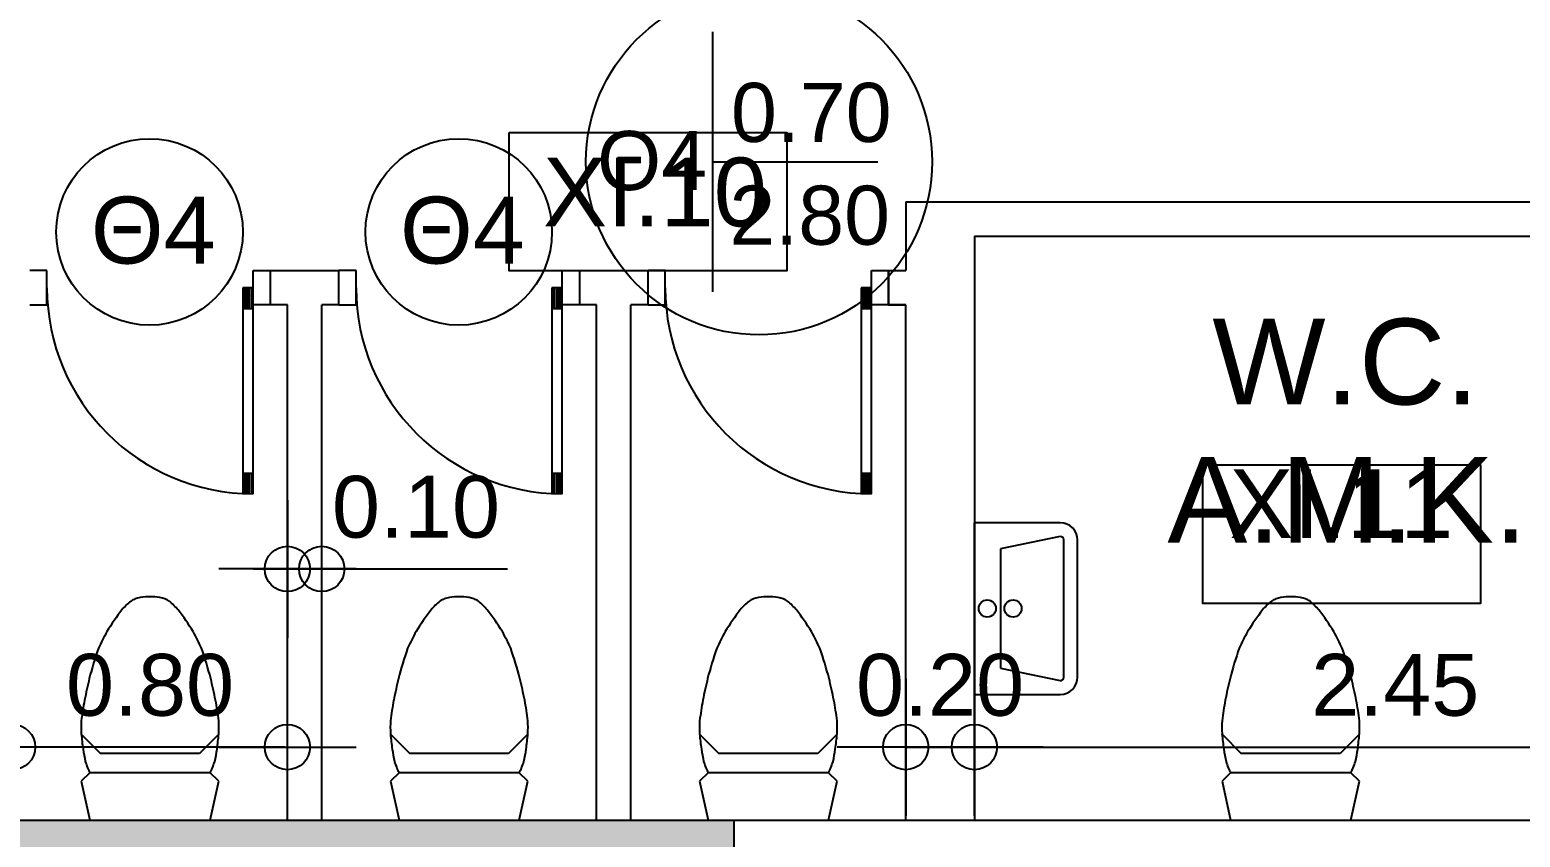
# Model space of a CAD drawing. Header units: metres. Extents: x -11 to 85, y -301 to 135.
# Drawn here: x 16.924 to 21.262, y -200.547 to -198.196 of the extents above; entities that cross this region are included whole.
import ezdxf

# ---------------------------------------------------------------- set-up
doc = ezdxf.new("R2010")
doc.units = ezdxf.units.M
doc.header["$LTSCALE"] = 0.036
doc.header["$PDMODE"] = 2
for name, color, linetype in [('arxitek isogeio', 252, 'Continuous'), ('DIMBLK', 252, 'Continuous'), ('electext', 20, 'Continuous'), ('Epipla', 252, 'Continuous'), ('Parathira', 252, 'Continuous')]:
    doc.layers.add(name, color=color, linetype=linetype)
doc.styles.add('COMU-N', font='arial.ttf')
doc.styles.get("Standard").update_dxf_attribs({"font": 'arial.ttf'})
doc.dimstyles.new('CADWDOT', dxfattribs={"dimscale": 0.1, "dimtxt": 1.8, "dimasz": 0.08, "dimexe": 2, "dimexo": 0, "dimgap": 0.09, "dimtad": 0, "dimrnd": 0.001, "dimzin": 0, "dimdsep": 46, "dimtxsty": 'Standard', "dimblk1": 'ARTDIM', "dimblk2": 'ARTDIM', "dimsah": 1, "dimcen": 0.09, "dimdle": 0.05, "dimse1": 1, "dimse2": 1, "dimadec": 0, "dimazin": 0, "dimtfac": 1, "dimtmove": 0, "dimatfit": 3, "dimldrblk": 'ARTDIM', "dimfxl": 2, "dimtvp": 0.9999, "dimtolj": 1, "dimtzin": 0, "dimarcsym": 0})

# ---------------------------------------------------------------- blocks, each defined once
blk = doc.blocks.new('ARTDIM')
at = {"layer": 'DIMBLK'}
for p, q in [((0, -24.9975), (0, 24.9975)), ((-24.9975, 0), (24.9975, 0))]:
    blk.add_line(p, q, dxfattribs=at)
blk.add_circle((0, 0), 8.25, dxfattribs=at)
blk = doc.blocks.new('*D1374')
at = {"layer": 'arxitek isogeio', "color": 0, "lineweight": -2}
blk.add_line((19.6657, -200.2844), (19.4817, -200.2844), dxfattribs=at)
at = {"layer": 'Defpoints', "color": 0, "transparency": 16777216}
for p in [(19.4737, -199.5335), (19.6737, -199.5335), (19.4737, -200.2844)]:
    blk.add_point(p, dxfattribs=at)
at = {"layer": 'arxitek isogeio', "color": 0, "lineweight": -2, "xscale": 0.008, "yscale": 0.008, "zscale": 0.008, "rotation": 180}
blk.add_blockref('ARTDIM', (19.4737, -200.2844), dxfattribs=at)
at = {"layer": 'arxitek isogeio', "color": 0, "lineweight": -2, "xscale": 0.008, "yscale": 0.008, "zscale": 0.008}
blk.add_blockref('ARTDIM', (19.6737, -200.2844), dxfattribs=at)
at = {"layer": 'arxitek isogeio', "color": 0, "insert": (19.5737, -200.1044), "char_height": 0.18, "attachment_point": 5}
blk.add_mtext('\\A1;0.20', dxfattribs=at)
blk = doc.blocks.new('*D1375')
at = {"layer": 'arxitek isogeio', "color": 0, "lineweight": -2}
blk.add_line((19.6817, -200.2844), (22.1157, -200.2844), dxfattribs=at)
at = {"layer": 'Defpoints', "color": 0, "transparency": 16777216}
for p in [(19.6737, -199.5335), (22.1237, -199.5335), (22.1237, -200.2844)]:
    blk.add_point(p, dxfattribs=at)
at = {"layer": 'arxitek isogeio', "color": 0, "lineweight": -2, "xscale": 0.008, "yscale": 0.008, "zscale": 0.008, "rotation": 180}
blk.add_blockref('ARTDIM', (19.6737, -200.2844), dxfattribs=at)
at = {"layer": 'arxitek isogeio', "color": 0, "lineweight": -2, "xscale": 0.008, "yscale": 0.008, "zscale": 0.008}
blk.add_blockref('ARTDIM', (22.1237, -200.2844), dxfattribs=at)
at = {"layer": 'arxitek isogeio', "color": 0, "insert": (20.8987, -200.1044), "char_height": 0.18, "attachment_point": 5}
blk.add_mtext('\\A1;2.45', dxfattribs=at)
blk = doc.blocks.new('A$C42762A58')
at = {"layer": 'Parathira'}
for p, q in [((-0.65, 0), (-0.7, 0)), ((-0.65, -0.1), (-0.65, 0)), ((-0.05, 0), (0, 0)), ((-0.05, -0.1), (-0.05, 0)), ((-0.08, -0.05), (-0.08, -0.6492)), ((-0.05, -0.05), (-0.08, -0.05)), ((-0.074, -0.05), (-0.074, -0.11)), ((-0.068, -0.05), (-0.068, -0.11)), ((-0.062, -0.05), (-0.062, -0.11)), ((-0.056, -0.05), (-0.056, -0.11)), ((-0.05, -0.65), (-0.05, -0.05)), ((-0.7, -0.1), (-0.65, -0.1)), ((-0.08, -0.11), (-0.05, -0.11)), ((0, -0.1), (-0.05, -0.1)), ((-0.08, -0.59), (-0.05, -0.59)), ((-0.074, -0.59), (-0.074, -0.6495)), ((-0.068, -0.59), (-0.068, -0.6497)), ((-0.062, -0.59), (-0.062, -0.6499)), ((-0.056, -0.59), (-0.056, -0.65))]:
    blk.add_line(p, q, dxfattribs=at)
blk.add_arc((-0.05, -0.05), 0.6, 180, 270, dxfattribs=at)
blk = doc.blocks.new('A$C01D1717B')
at = {"layer": 'Epipla'}
for p, q in [((0, 0.65), (-0.0135, 0.65)), ((0.0135, 0.65), (0, 0.65)), ((-0.2, 0.2499), (-0.144, 0.1936)), ((0.2, 0.2499), (0.144, 0.1936)), ((0.144, 0.1936), (-0.144, 0.1936)), ((-0.1749, 0.1375), (-0.2001, 0.1135)), ((0.1749, 0.1375), (-0.1749, 0.1375)), ((0.2001, 0.1135), (0.1749, 0.1375)), ((-0.2001, 0.1135), (-0.175, 0)), ((0.175, 0), (0.2001, 0.1135)), ((-0.175, 0), (0.175, 0))]:
    blk.add_line(p, q, dxfattribs=at)
for centre, radius, start, end in [((0.5838, 0.1051), 0.8367, 142.7081, 147.9774), ((0.0553, 0.4986), 0.178, 128.7755, 140.4002), ((0.0095, 0.5223), 0.1325, 113.5158, 119.7223), ((0.0017, 0.5015), 0.1493, 95.8581, 107.5743), ((-0.0122, 0.4507), 0.201, 73.9357, 82.632), ((-0.0082, 0.5249), 0.1296, 60.2089, 66.553), ((-0.1951, 0.3568), 0.3767, 42.6693, 48.155), ((-0.6395, 0.0666), 0.9044, 32.2198, 37.0946), ((0.7563, 0.0754), 1.001, 151.7723, 154.8817), ((-0.4244, 0.2421), 0.6297, 24.2013, 29.1447), ((0.8911, 0.1347), 1.1034, 160.6547, 165.4233), ((-1.2303, 0.0313), 1.4578, 15.1565, 18.7655), ((3.6947, -0.473), 3.9714, 167.1169, 168.0548), ((-2.6921, -0.2523), 2.9449, 11.7817, 13.0466), ((1.3013, 0.0857), 1.5151, 169.9942, 172.2813), ((-0.6437, 0.1882), 0.8498, 6.8232, 10.9013), ((0.2581, 0.2701), 0.4586, 177.608, 182.392), ((-0.2946, 0.2701), 0.495, 357.784, 2.216), ((0.9792, 0.3647), 1.1848, 185.5115, 187.6706), ((-1.2553, 0.3966), 1.4627, 352.5346, 354.2834), ((0.8678, 0.3808), 1.0769, 189.3117, 191.2555), ((-0.2569, 0.27), 0.4563, 347.4222, 352.0106), ((0.059, 0.2466), 0.2588, 197.0622, 201.4426), ((-0.027, 0.2178), 0.1683, 203.0373, 208.51), ((-0.1052, 0.2817), 0.315, 332.7649, 335.6878), ((-0.8352, 0.5177), 1.0808, 340.2234, 341.2719)]:
    blk.add_arc(centre, radius, start, end, dxfattribs=at)
blk = doc.blocks.new('A$C739E6CC3')
at = {"layer": 'Epipla'}
for p, q in [((-0.25, 0), (-0.25, -0.25)), ((-0.25, 0), (0.25, 0)), ((0.25, -0.25), (0.25, 0)), ((-0.1738, -0.0755), (-0.21, -0.25)), ((0.1738, -0.0755), (-0.1738, -0.0755)), ((0.21, -0.25), (0.1738, -0.0755)), ((-0.2, -0.26), (0.2, -0.26)), ((-0.2, -0.3), (0.2, -0.3))]:
    blk.add_line(p, q, dxfattribs=at)
for centre in [(0, -0.0375), (0, -0.1124)]:
    blk.add_circle(centre, 0.025, dxfattribs=at)
for centre, radius, start, end in [((-0.2, -0.25), 0.05, 180, 270), ((-0.2, -0.25), 0.01, 180, 270), ((0.2, -0.25), 0.05, 270, 0), ((0.2, -0.25), 0.01, 270, 360)]:
    blk.add_arc(centre, radius, start, end, dxfattribs=at)
blk = doc.blocks.new('*D1441')
at = {"layer": 'arxitek isogeio', "color": 0, "lineweight": -2}
blk.add_line((17.6657, -200.2844), (16.8817, -200.2844), dxfattribs=at)
at = {"layer": 'Defpoints', "color": 0, "transparency": 16777216}
for p in [(16.8737, -200.2844), (16.8737, -200.4968), (17.6737, -200.4968)]:
    blk.add_point(p, dxfattribs=at)
at = {"layer": 'arxitek isogeio', "color": 0, "lineweight": -2, "xscale": 0.008, "yscale": 0.008, "zscale": 0.008, "rotation": 180}
blk.add_blockref('ARTDIM', (16.8737, -200.2844), dxfattribs=at)
at = {"layer": 'arxitek isogeio', "color": 0, "lineweight": -2, "xscale": 0.008, "yscale": 0.008, "zscale": 0.008}
blk.add_blockref('ARTDIM', (17.6737, -200.2844), dxfattribs=at)
at = {"layer": 'arxitek isogeio', "color": 0, "insert": (17.2737, -200.1044), "char_height": 0.18, "attachment_point": 5}
blk.add_mtext('\\A1;0.80', dxfattribs=at)
blk = doc.blocks.new('*D1442')
at = {"layer": 'arxitek isogeio', "color": 0, "lineweight": -2}
for p, q in [((17.6817, -199.7658), (17.7657, -199.7658)), ((17.7737, -199.7658), (18.314, -199.7658))]:
    blk.add_line(p, q, dxfattribs=at)
at = {"layer": 'Defpoints', "color": 0, "transparency": 16777216}
for p in [(17.6737, -199.7468), (17.7737, -199.7468), (17.7737, -199.7658)]:
    blk.add_point(p, dxfattribs=at)
at = {"layer": 'arxitek isogeio', "color": 0, "lineweight": -2, "xscale": 0.008, "yscale": 0.008, "zscale": 0.008, "rotation": 180}
blk.add_blockref('ARTDIM', (17.6737, -199.7658), dxfattribs=at)
at = {"layer": 'arxitek isogeio', "color": 0, "lineweight": -2, "xscale": 0.008, "yscale": 0.008, "zscale": 0.008}
blk.add_blockref('ARTDIM', (17.7737, -199.7658), dxfattribs=at)
at = {"layer": 'arxitek isogeio', "color": 0, "insert": (18.0479, -199.5858), "char_height": 0.18, "attachment_point": 5}
blk.add_mtext('\\A1;0.10', dxfattribs=at)

msp = doc.modelspace()

# ---------------------------------------------------------------- hatches: boundary and pattern name
at = {"layer": 'arxitek isogeio'}
msp.add_hatch(color=256, dxfattribs=at).paths.add_polyline_path([(14.7737, -201.5468), (15.0737, -201.5468), (15.0737, -200.7968), (18.9737, -200.7968), (18.9737, -200.4968), (15.0737, -200.4968), (15.0737, -199.7468), (14.7737, -199.7468)])

# ---------------------------------------------------------------- linework, layer by layer
for p, q in [((18.911, -198.2019), (18.911, -198.9587)), ((18.911, -198.5803), (19.3926, -198.5803)), ((19.4737, -198.6968), (19.4737, -198.8968)), ((19.4737, -198.6968), (22.1237, -198.6968)), ((19.6737, -198.7968), (19.6737, -200.4968)), ((19.6737, -198.7968), (22.4237, -198.7968)), ((17.6237, -198.8968), (17.6237, -198.9968)), ((17.6237, -198.8968), (17.8237, -198.8968)), ((17.8237, -198.9968), (17.8237, -198.8968)), ((18.5237, -198.8968), (18.5237, -198.9968)), ((18.5237, -198.8968), (18.7237, -198.8968)), ((18.7237, -198.9968), (18.7237, -198.8968)), ((19.4237, -198.8968), (19.4237, -198.9968)), ((19.4237, -198.9968), (19.4237, -198.8968)), ((19.4237, -198.8968), (19.4737, -198.8968)), ((17.6737, -198.9968), (17.6237, -198.9968)), ((17.6737, -200.4968), (17.6737, -198.9968)), ((17.7737, -200.4968), (17.7737, -198.9968)), ((17.8237, -198.9968), (17.7737, -198.9968)), ((18.5737, -198.9968), (18.5237, -198.9968)), ((18.5737, -200.4968), (18.5737, -198.9968)), ((18.6737, -200.4968), (18.6737, -198.9968)), ((18.7237, -198.9968), (18.6737, -198.9968)), ((19.4737, -198.9968), (19.4237, -198.9968)), ((19.4237, -198.9968), (19.4737, -198.9968)), ((19.4737, -200.4968), (19.4737, -198.9968)), ((15.0737, -200.4968), (18.9737, -200.4968)), ((18.9737, -200.4968), (18.9737, -200.7968)), ((18.9737, -200.4968), (22.1237, -200.4968))]:
    msp.add_line(p, q, dxfattribs=at)
for centre, radius in [((19.0466, -198.5803), 0.5038), ((17.2724, -198.7843), 0.2715), ((18.1724, -198.7843), 0.2715)]:
    msp.add_circle(centre, radius, dxfattribs=at)
at = {"layer": 'electext'}
for points in [[(18.3196, -198.4946), (19.1273, -198.4946), (19.1273, -198.898), (18.3196, -198.898)], [(20.3389, -199.4628), (21.1467, -199.4628), (21.1467, -199.8663), (20.3389, -199.8663)]]:
    msp.add_lwpolyline(points, close=True, dxfattribs=at)

# ---------------------------------------------------------------- block references
at = {"layer": 'arxitek isogeio'}
for name, p in [('A$C42762A58', (17.6237, -198.8968)), ('A$C42762A58', (18.5237, -198.8968)), ('A$C42762A58', (19.4237, -198.8968)), ('A$C01D1717B', (17.2737, -200.4968)), ('A$C01D1717B', (18.1737, -200.4968)), ('A$C01D1717B', (19.0737, -200.4968)), ('A$C01D1717B', (20.5945, -200.4968))]:
    msp.add_blockref(name, p, dxfattribs=at)
at = {"layer": 'arxitek isogeio', "rotation": 90}
msp.add_blockref('A$C739E6CC3', (19.6737, -199.8809), dxfattribs=at)

# ---------------------------------------------------------------- texts
at = {"layer": 'arxitek isogeio', "style": 'COMU-N'}
for s, height, p in [('0.70', 0.172, (18.965, -198.5223)), ('Θ4', 0.172, (18.575, -198.6624)), ('2.80', 0.172, (18.9603, -198.8216)), ('Θ4', 0.195, (17.1014, -198.8765)), ('Θ4', 0.195, (18.0014, -198.8765)), ('W.C. ', 0.25, (20.3662, -199.2868)), ('A.M.K.', 0.25, (20.2354, -199.6893))]:
    msp.add_text(s, height=height, dxfattribs=at).set_placement(p)
at = {"layer": 'electext', "style": 'COMU-N'}
for s, p in [('XI.10', (18.4177, -198.7679)), ('XI.11', (20.4157, -199.6755))]:
    msp.add_text(s, height=0.2, dxfattribs=at).set_placement(p)

# ---------------------------------------------------------------- dimensions: what is measured, and where the dimension line sits
at = {"layer": 'arxitek isogeio'}
for base, p1, p2, picture, middle in [((17.7737, -199.7658), (17.6737, -199.7468), (17.7737, -199.7468), '*D1442', (18.0479, -199.5858)), ((16.8737, -200.2844), (17.6737, -200.4968), (16.8737, -200.4968), '*D1441', (17.2737, -200.1044))]:
    dim = msp.add_linear_dim(base=base, p1=p1, p2=p2, dimstyle='CADWDOT', dxfattribs=at)
    dim.commit()
    dim.dimension.update_dxf_attribs({"geometry": picture, "text_midpoint": middle})
for base, p2, picture, middle in [((19.4737, -200.2844), (19.4737, -199.5335), '*D1374', (19.5737, -200.2844)), ((22.1237, -200.2844), (22.1237, -199.5335), '*D1375', (20.8987, -200.2844))]:
    dim = msp.add_linear_dim(base=base, p1=(19.6737, -199.5335), p2=p2, dimstyle='CADWDOT', dxfattribs=at)
    dim.commit()
    dim.dimension.update_dxf_attribs({"geometry": picture, "text_midpoint": middle, "dimtype": 160})

doc.saveas('drawing.dxf')
